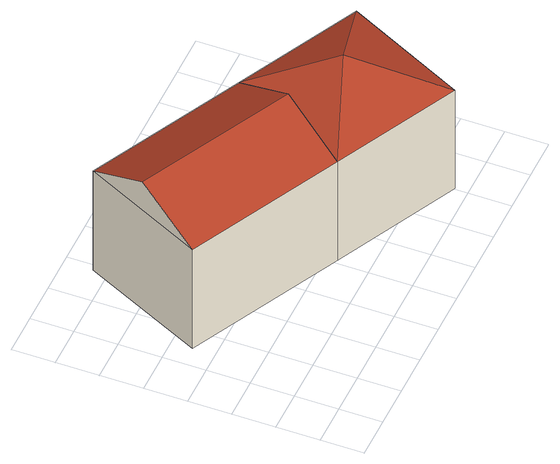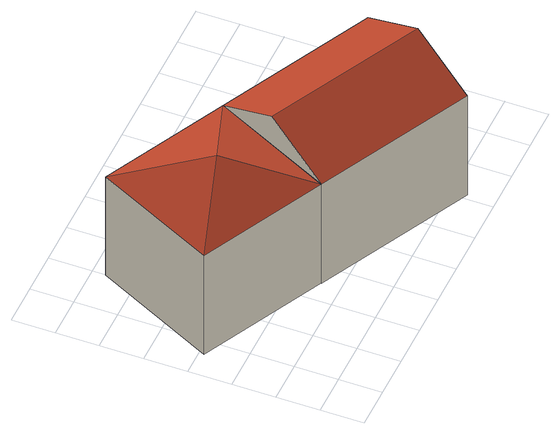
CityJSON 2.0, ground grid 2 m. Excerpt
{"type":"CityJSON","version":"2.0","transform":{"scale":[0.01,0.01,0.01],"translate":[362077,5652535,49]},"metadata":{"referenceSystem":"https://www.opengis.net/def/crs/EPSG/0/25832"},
"CityObjects":{
"building1":{"type":"Building","attributes":{"Geometrietyp2DReferenz":"3000","Gemeindeschluessel":"05315000","function":"31001_1110","roofType":"3100","measuredHeight":7.43,"storeysAboveGround":1},"address":[{"country":"Germany","locality":"Köln","thoroughfareNumber":"1a","thoroughfareName":"Am Kunstfeld"}],"geometry":[{"type":"Solid","lod":"2","boundaries":[[[[0,1,2,3]],[[4,5,1,0]],[[6,7,5,4]],[[3,2,7,6]],[[0,8,4]],[[6,9,3]],[[3,9,8,0]],[[4,8,9,6]],[[1,5,7,2]]]],"semantics":{"surfaces":[{"type":"WallSurface"},{"type":"RoofSurface"},{"type":"GroundSurface"}],"values":[[0,0,0,0,0,0,1,1,2]]}}]},
"building2":{"type":"Building","attributes":{"Geometrietyp2DReferenz":"3000","Gemeindeschluessel":"05315000","function":"31001_1010","roofType":"3500","measuredHeight":7.41,"storeysAboveGround":2},"address":[{"country":"Germany","locality":"Köln","thoroughfareNumber":"1a","thoroughfareName":"Am Kunstfeld"}],"geometry":[{"type":"Solid","lod":"2","boundaries":[[[[10,11,12,0]],[[13,14,11,10]],[[4,15,14,13]],[[0,12,15,4]],[[0,16,10]],[[10,16,13]],[[13,16,4]],[[4,16,0]],[[11,14,15,12]]]],"semantics":{"surfaces":[{"type":"WallSurface"},{"type":"RoofSurface"},{"type":"GroundSurface"}],"values":[[0,0,0,0,1,1,1,1,2]]}}]}
},
"vertices":[
[1098,911,668],[1098,911,91],[374,1270,91],[374,1270,668],[819,349,668],[819,349,91],[100,705,668],[100,705,91],[959,630,834],[237,988,834],
[1682,623,668],[1682,623,93],[1098,911,93],[1404,60,668],[1404,60,93],[819,349,93],[1262,507,834]
]}
